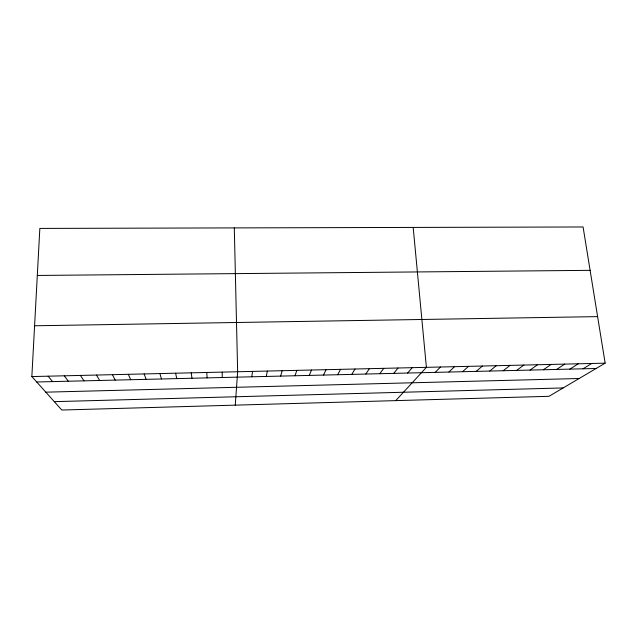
<?xml version="1.0" encoding="UTF-8"?>
<svg xmlns="http://www.w3.org/2000/svg" width="637" height="637" viewBox="0 0 637 637"><rect width="100%" height="100%" fill="white"/><g stroke="black" fill="none" stroke-linecap="round" stroke-linejoin="round"><path stroke-width="0.96" d="M222.233 377.518L222.241 372.112M31.85 376.563L39.844 228.42L583.086 226.971L605.15 363.162L548.975 396.31L61.781 410.029L31.85 376.563L605.15 363.162M235.252 405.148L237.649 371.753L234.297 227.903M251.79 376.801L252.547 371.403M266.25 376.451L267.373 371.053M280.654 376.109L282.135 370.71M294.995 375.758L296.834 370.368M309.279 375.416L311.477 370.025M323.5 375.074L326.056 369.683M337.666 374.731L340.572 369.349M351.775 374.389L355.024 369.006M365.821 374.046L369.42 368.672M379.811 373.712L383.753 368.337M393.746 373.378L398.021 368.003M407.624 373.043L412.235 367.668M395.736 400.625L426.392 367.342L413.182 227.425M435.214 372.374L440.486 367.008M448.918 372.04L454.523 366.681M462.573 371.713L468.498 366.355M476.173 371.387L482.416 366.028M489.718 371.06L496.279 365.71M503.206 370.734L510.086 365.383M516.639 370.408L523.837 365.065M530.016 370.089L537.524 364.746M543.345 369.763L551.164 364.428M556.619 369.444L564.74 364.109M569.836 369.126L578.269 363.791M583.006 368.807L591.733 363.48M54.296 401.652L563.164 387.941M45.808 392.169L579.129 378.513M36.707 381.993L596.121 368.489M34.589 325.786L597.61 316.621M37.304 275.455L590.117 270.343M48.109 376.18L52.545 381.611M64.305 375.798L68.318 381.229M80.413 375.424L84.012 380.854M96.458 375.05L99.643 380.472M112.43 374.675L115.201 380.098M128.332 374.309L130.696 379.724M144.153 373.935L146.12 379.357M159.911 373.569L161.472 378.983M175.597 373.202L176.76 378.617M191.219 372.836L191.984 378.243M206.762 372.47L207.144 377.876"/></g></svg>
